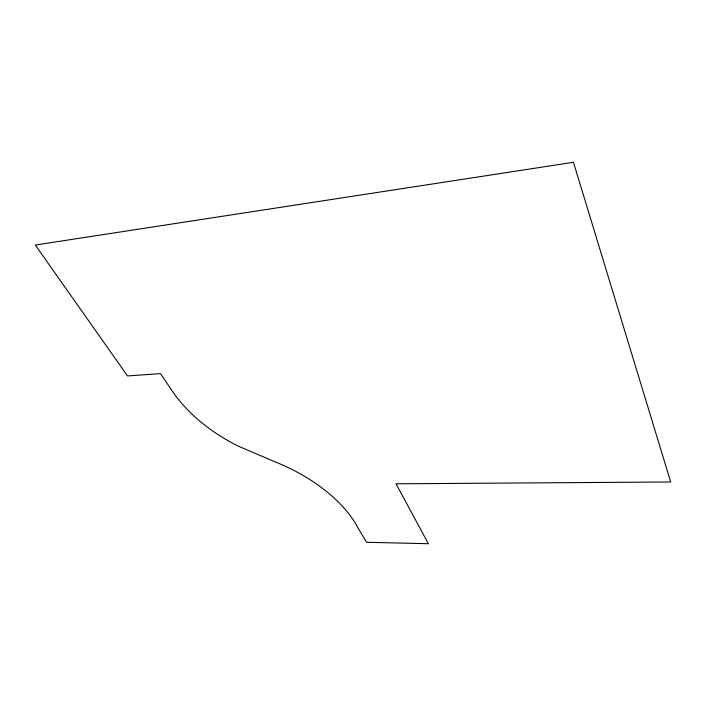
<?xml version="1.0" encoding="UTF-8"?>
<svg xmlns="http://www.w3.org/2000/svg" width="706" height="706" viewBox="0 0 706 706"><rect width="100%" height="100%" fill="white"/><g stroke="black" fill="none" stroke-linecap="round" stroke-linejoin="round"><path stroke-width="1.06" d="M573.448 162.292L35.3 245.044L127.53 375.936L160.491 373.633L170.852 388.918A119.499 72.656 27.6 0 0 238.796 446.36L276.664 462.509A108.848 56.639 25.1 0 1 357.633 527.276L366.564 542.287L428.374 543.708L396.031 483.804L670.7 481.977L573.448 162.292"/></g></svg>
